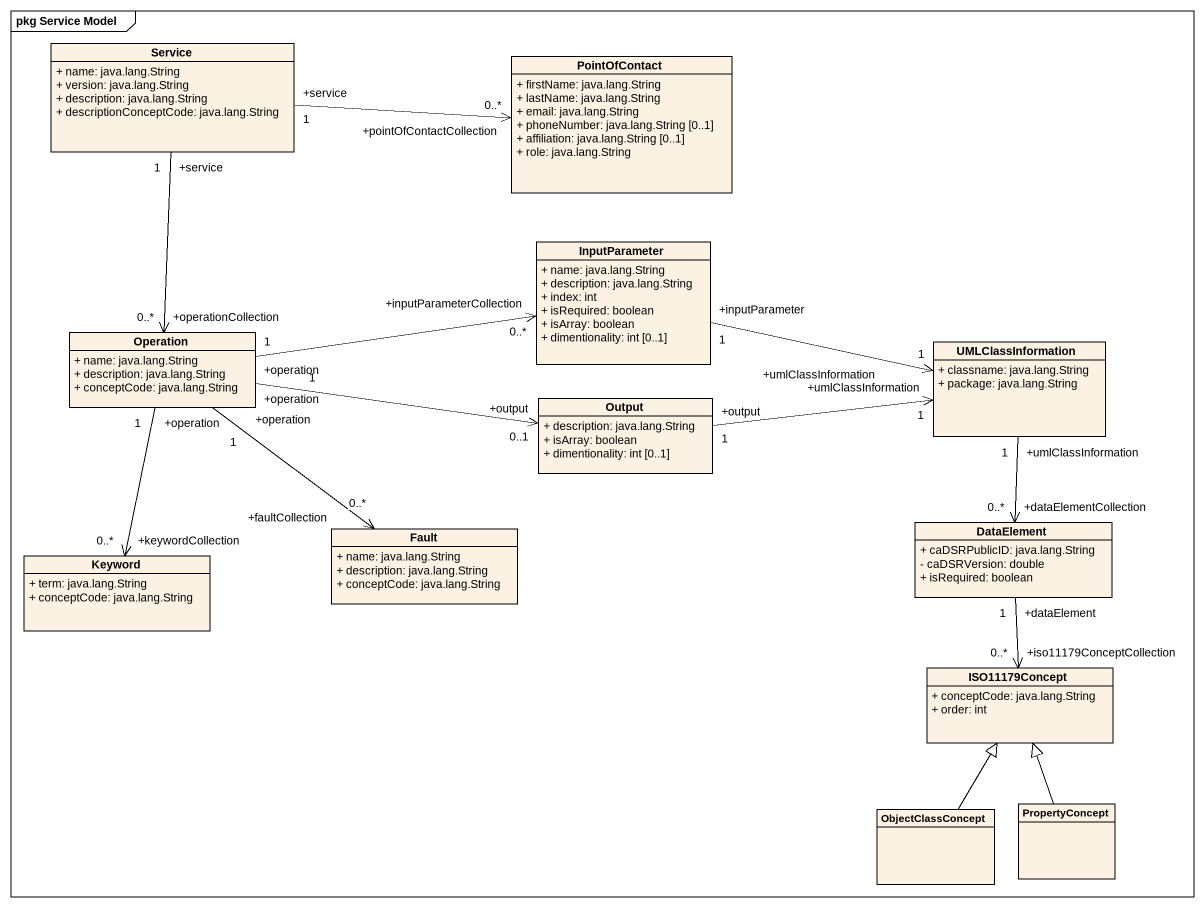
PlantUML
@startuml
mainframe pkg Service Model
hide circle
hide empty members
skinparam classAttributeIconSize 0
class Service {
  + name: java.lang.String
  + version: java.lang.String
  + description: java.lang.String
  + descriptionConceptCode: java.lang.String
}
class PointOfContact {
  + firstName: java.lang.String
  + lastName: java.lang.String
  + email: java.lang.String
  + phoneNumber: java.lang.String [0..1]
  + affiliation: java.lang.String [0..1]
  + role: java.lang.String
}
class InputParameter {
  + name: java.lang.String
  + description: java.lang.String
  + index: int
  + isRequired: boolean
  + isArray: boolean
  + dimentionality: int [0..1]
}
class Operation {
  + name: java.lang.String
  + description: java.lang.String
  + conceptCode: java.lang.String
}
class UMLClassInformation {
  + classname: java.lang.String
  + package: java.lang.String
}
class Output {
  + description: java.lang.String
  + isArray: boolean
  + dimentionality: int [0..1]
}
class Keyword {
  + term: java.lang.String
  + conceptCode: java.lang.String
}
class Fault {
  + name: java.lang.String
  + description: java.lang.String
  + conceptCode: java.lang.String
}
class DataElement {
  + caDSRPublicID: java.lang.String
  - caDSRVersion: double
  + isRequired: boolean
}
class ISO11179Concept {
  + conceptCode: java.lang.String
  + order: int
}
class PropertyConcept
class ObjectClassConcept
Service "+service\n1" -right-> "+pointOfContactCollection\n0..*" PointOfContact
Service "+service\n1" --> "+operationCollection\n0..*" Operation
InputParameter "+inputParameter\n1" -right-> "+umlClassInformation\n1" UMLClassInformation
Operation "+operation\n1" -right-> "+inputParameterCollection\n0..*" InputParameter
Operation "+operation\n1" -right-> "+output\n0..1" Output
Operation "+operation\n1" --> "+keywordCollection\n0..*" Keyword
Operation "+operation\n1" --> "+faultCollection\n0..*" Fault
UMLClassInformation "+umlClassInformation\n1" --> "+dataElementCollection\n0..*" DataElement
Output "+output\n1" -right-> "+umlClassInformation\n1" UMLClassInformation
DataElement "+dataElement\n1" --> "+iso11179ConceptCollection\n0..*" ISO11179Concept
PropertyConcept -up-|> ISO11179Concept
ObjectClassConcept -up-|> ISO11179Concept
@enduml
